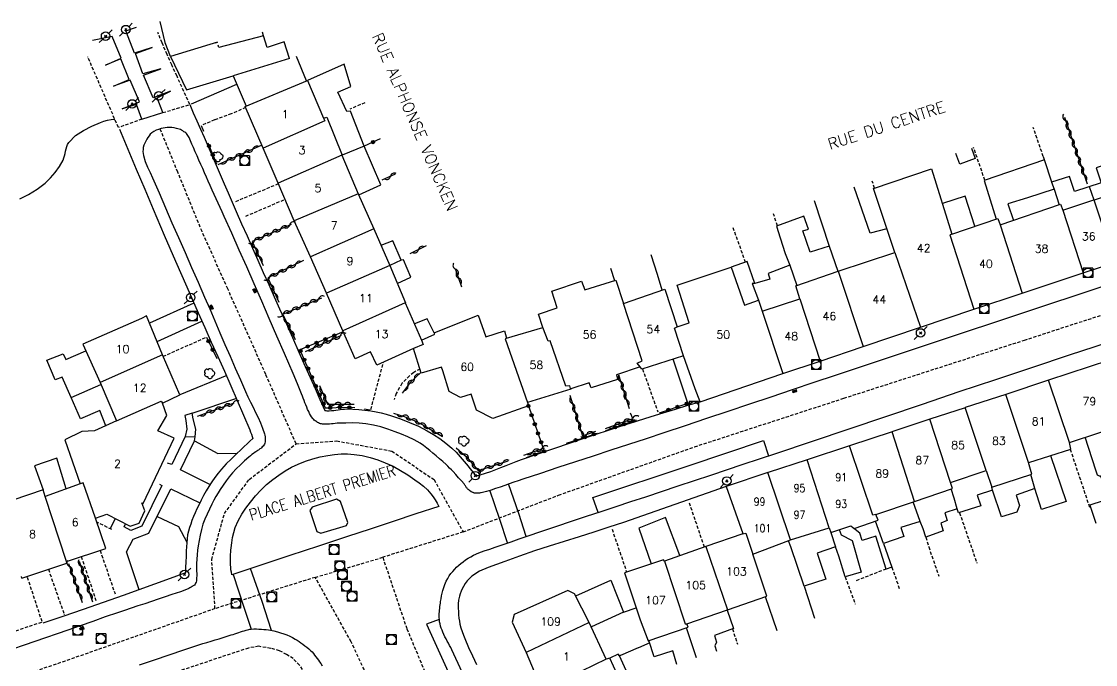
# Model space of a CAD drawing. Header units: millimetres. Extents: x 254999 to 256000, y 142999 to 144000.
# Drawn here: x 255585.3 to 255753, y 143070.6 to 143171 of the extents above; entities that cross this region are included whole.
import ezdxf
from ezdxf.enums import TextEntityAlignment as Align

# ---------------------------------------------------------------- set-up
doc = ezdxf.new("R2010")
doc.units = ezdxf.units.MM
doc.linetypes.add('DASHED', pattern=[0.75, 0.5, -0.25])
doc.layers.get('0').update_dxf_attribs({"linetype": 'CONTINUOUS'})
for name, color, linetype in [('W0001', 6, 'DASHED'), ('W0006', 2, 'CONTINUOUS'), ('W0008', 7, 'CONTINUOUS'), ('W0014', 7, 'CONTINUOUS'), ('W0017', 7, 'CONTINUOUS'), ('W0020', 2, 'CONTINUOUS'), ('W0021', 2, 'CONTINUOUS'), ('W0101', 7, 'CONTINUOUS'), ('W0104', 1, 'CONTINUOUS'), ('W0105', 7, 'CONTINUOUS'), ('W0112', 1, 'DASHED'), ('W0211', 2, 'CONTINUOUS'), ('W0300', 7, 'CONTINUOUS'), ('W0310', 3, 'CONTINUOUS'), ('W0323', 7, 'CONTINUOUS'), ('W0333', 7, 'CONTINUOUS'), ('W0401', 7, 'CONTINUOUS'), ('W0420', 7, 'CONTINUOUS'), ('W0473', 7, 'CONTINUOUS'), ('W0989', 7, 'CONTINUOUS'), ('W0991', 7, 'CONTINUOUS'), ('W1102', 7, 'CONTINUOUS')]:
    doc.layers.add(name, color=color, linetype=linetype)
doc.styles.get("Standard").update_dxf_attribs({"font": 'romans.shx', "width": 0.85})

# ---------------------------------------------------------------- blocks, each defined once
blk = doc.blocks.new('T420')
for p, q in [((0.75, 0.75), (-0.75, 0.75)), ((-0.75, 0.75), (-0.75, -0.75)), ((0.75, 0.75), (0.75, -0.75)), ((0.75, -0.75), (-0.75, -0.75))]:
    blk.add_line(p, q)
blk.add_ellipse((0, 0), major_axis=(-0.53, 0.53), ratio=1, start_param=3.926991, end_param=10.210176)
blk = doc.blocks.new('T473')
for p, q in [((-0.166667, 0.166667), (0.166667, -0.166667)), ((-0.166667, -0.166667), (0.166667, 0.166667)), ((0.500001, 0.500001), (1.000002, 1.000002)), ((-1.000002, -1.000002), (-0.500001, -0.500001))]:
    blk.add_line(p, q)
blk.add_ellipse((0, 0), major_axis=(0.471405, 0.471405), ratio=1, start_param=5.4977871438, end_param=11.780972451)
blk = doc.blocks.new('T401')
for p, q in [((-0.3, 0.3), (0, 0.3)), ((-0.3, -0.25), (-0.3, 0.3)), ((-0.3, 0.15), (0, 0.15)), ((-0.3, 0), (0, 0)), ((0, 0.3), (0, -0.25)), ((-0.3, -0.15), (0, -0.15)), ((-0.3, -0.25), (-0.3, -0.3)), ((-0.3, -0.3), (0, -0.3)), ((0, -0.3), (0, -0.25))]:
    blk.add_line(p, q)
blk = doc.blocks.new('T300')
for p, q in [((-0.8, 0.51), (-0.86, 0.34)), ((-0.86, 0.34), (-0.86, 0.17)), ((-0.86, 0.17), (-0.74, 0.06)), ((-0.69, 0.63), (-0.8, 0.51)), ((-0.8, -0.06), (-0.74, 0.06)), ((-0.74, 0.06), (-0.69, 0.11)), ((-0.57, 0.69), (-0.69, 0.63)), ((-0.46, 0.69), (-0.57, 0.69)), ((-0.29, 0.63), (-0.46, 0.69)), ((-0.29, 0.63), (-0.17, 0.74)), ((-0.23, 0.57), (-0.29, 0.63)), ((-0.17, 0.74), (-0.06, 0.8)), ((-0.06, 0.8), (0.06, 0.8)), ((0.06, 0.8), (0.23, 0.74)), ((0.23, 0.74), (0.34, 0.63)), ((0.34, 0.63), (0.4, 0.51)), ((0.46, 0.46), (0.34, 0.46)), ((0.4, 0.51), (0.4, 0.46)), ((0.57, 0.4), (0.46, 0.46)), ((0.57, 0.4), (0.69, 0.29)), ((0.69, 0.29), (0.74, 0.17)), ((0.74, 0.06), (0.69, -0.17)), ((0.74, 0.17), (0.74, 0.06)), ((-0.8, -0.17), (-0.8, -0.06)), ((-0.8, -0.23), (-0.8, -0.17)), ((-0.74, -0.34), (-0.8, -0.23)), ((-0.69, -0.4), (-0.74, -0.34)), ((-0.51, -0.46), (-0.69, -0.4)), ((-0.4, -0.46), (-0.51, -0.46)), ((-0.4, -0.46), (-0.34, -0.46)), ((-0.34, -0.46), (-0.34, -0.4)), ((-0.34, -0.51), (-0.34, -0.46)), ((-0.29, -0.63), (-0.34, -0.51)), ((-0.17, -0.74), (-0.29, -0.63)), ((-0.06, -0.8), (-0.17, -0.74)), ((0.06, -0.8), (-0.06, -0.8)), ((0.17, -0.74), (0.06, -0.8)), ((0.23, -0.69), (0.17, -0.74)), ((0.29, -0.46), (0.23, -0.46)), ((0.29, -0.63), (0.23, -0.69)), ((0.46, -0.4), (0.29, -0.46)), ((0.34, -0.51), (0.29, -0.63)), ((0.34, -0.51), (0.34, -0.46)), ((0.57, -0.34), (0.46, -0.4)), ((0.63, -0.29), (0.57, -0.34)), ((0.69, -0.17), (0.63, -0.29))]:
    blk.add_line(p, q)
blk = doc.blocks.new('t310o')
at = {"color": 0, "linetype": 'Continuous'}
for centre, start, end in [((-0.5, 0.38), 216.8699, 323.1304), ((0.5, -0.37), 36.8699, 143.1303)]:
    blk.add_arc(centre, 0.625, start, end, dxfattribs=at)
blk = doc.blocks.new('t323o')
at = {"color": 0, "linetype": 'Continuous'}
for radius in [0.25, 0.15]:
    blk.add_circle((0, 0), radius, dxfattribs=at)

msp = doc.modelspace()

# ---------------------------------------------------------------- linework, layer by layer
at = {"layer": 'W0001'}
for points in [[(255628.19, 143105.04), (255623.45, 143115.89), (255617.52, 143129.23), (255613.5, 143138.18), (255609.71, 143147.46), (255606.96, 143154.23)], [(255654.26, 143091.28), (255669.17, 143097.02), (255690.42, 143104.58), (255713.72, 143112.16), (255741.91, 143121.23), (255771.82, 143130.97), (255800.47, 143140.71), (255822.6, 143147.8), (255838.46, 143153.57)], [(255615.52, 143079.3), (255615.01, 143086.98), (255616.99, 143094.15), (255620.86, 143099.49), (255628.19, 143105.04)], [(255628.19, 143105.04), (255634.52, 143105.5), (255643.13, 143103.91), (255649.73, 143099.45), (255654.26, 143091.28)], [(255654.26, 143091.28), (255641.72, 143087.32)], [(255631.17, 143084.19), (255641.72, 143087.32)], [(255641.72, 143087.32), (255645.48, 143076.16), (255651.22, 143062.43), (255657.32, 143048.95), (255661.83, 143040.9)], [(255631.17, 143084.19), (255615.52, 143079.3)], [(255652, 143036.37), (255648.48, 143047.81), (255641.08, 143064.98), (255636.77, 143074.13), (255631.17, 143084.19)], [(255615.52, 143079.3), (255592.12, 143071.11), (255569.69, 143063.51), (255557.02, 143058.07), (255549.18, 143044.68), (255540.28, 143020.7), (255532.51, 143000)]]:
    msp.add_lwpolyline(points, dxfattribs=at)
at = {"layer": 'W0006'}
msp.add_lwpolyline([(255650.55, 143077.63), (255648.57, 143076.86), (255656.64, 143059.14), (255658.38, 143059.91)], dxfattribs=at)
at = {"layer": 'W0008'}
msp.add_lwpolyline([(255618.17, 143084.6), (255618.09, 143084.99), (255618.02, 143085.37), (255617.98, 143085.77), (255617.95, 143086.16), (255617.93, 143086.49), (255617.92, 143086.82), (255617.92, 143087.15), (255617.93, 143087.48), (255617.94, 143087.81), (255617.97, 143088.14), (255617.99, 143088.46), (255618.03, 143088.79), (255618.13, 143089.59), (255618.26, 143090.39), (255618.44, 143091.18), (255618.69, 143091.96), (255619.16, 143093.02), (255619.73, 143094.04), (255620.36, 143095.01), (255621.05, 143095.95), (255621.84, 143096.91), (255622.69, 143097.82), (255623.59, 143098.68), (255624.55, 143099.48), (255625.48, 143100.17), (255626.46, 143100.81), (255627.47, 143101.39), (255628.53, 143101.89), (255629.64, 143102.34), (255630.79, 143102.71), (255631.96, 143103.01), (255633.14, 143103.23), (255634.16, 143103.37), (255635.2, 143103.46), (255636.23, 143103.47), (255637.27, 143103.4), (255638.52, 143103.21), (255639.74, 143102.91), (255640.94, 143102.54), (255642.11, 143102.09), (255643.33, 143101.54), (255644.51, 143100.9), (255645.65, 143100.2), (255646.75, 143099.44), (255647.42, 143098.95), (255648.06, 143098.42), (255648.68, 143097.86), (255649.24, 143097.24), (255649.6, 143096.78), (255649.92, 143096.3), (255650.21, 143095.8), (255650.46, 143095.27)], dxfattribs=at)
at = {"layer": 'W0014'}
for points in [[(255611.57, 143158.03), (255612.13, 143156.75), (255612.7, 143155.47), (255613.26, 143154.2), (255613.82, 143152.92), (255614.45, 143151.47), (255615.08, 143150.02), (255615.7, 143148.57), (255616.32, 143147.12), (255616.95, 143145.67), (255617.57, 143144.22), (255618.2, 143142.77), (255618.83, 143141.32), (255619.67, 143139.42), (255620.52, 143137.52), (255621.36, 143135.62), (255622.21, 143133.72), (255623.06, 143131.82), (255623.91, 143129.92), (255624.76, 143128.02), (255625.61, 143126.12), (255626.61, 143123.88), (255627.62, 143121.63), (255628.62, 143119.38), (255629.62, 143117.13), (255630.38, 143115.41), (255631.14, 143113.69), (255631.9, 143111.97), (255632.65, 143110.25)], [(255757.46, 143130.73), (255751.03, 143128.59), (255744.59, 143126.45), (255738.16, 143124.31), (255731.73, 143122.17), (255726.88, 143120.56), (255722.04, 143118.95), (255717.2, 143117.34), (255712.36, 143115.72), (255709.01, 143114.6), (255705.67, 143113.48), (255702.32, 143112.35), (255698.98, 143111.23), (255695.63, 143110.1), (255692.29, 143108.98), (255688.94, 143107.86), (255685.59, 143106.74), (255682.84, 143105.83), (255680.09, 143104.93), (255677.34, 143104.03), (255674.59, 143103.13), (255671.84, 143102.23), (255669.08, 143101.33), (255666.33, 143100.42), (255663.59, 143099.51), (255662.88, 143099.27), (255662.17, 143099.03), (255661.47, 143098.78), (255660.77, 143098.54), (255660.06, 143098.29), (255659.35, 143098.05), (255658.64, 143097.82), (255657.93, 143097.6), (255657.72, 143097.54), (255657.51, 143097.48), (255657.3, 143097.42), (255657.08, 143097.38), (255656.96, 143097.37), (255656.84, 143097.36), (255656.73, 143097.36), (255656.61, 143097.36), (255656.47, 143097.35), (255656.32, 143097.34), (255656.18, 143097.34), (255656.03, 143097.35), (255655.96, 143097.37), (255655.89, 143097.4), (255655.83, 143097.43), (255655.76, 143097.46), (255655.68, 143097.49), (255655.6, 143097.53), (255655.52, 143097.57), (255655.45, 143097.61), (255655.32, 143097.7), (255655.2, 143097.8), (255655.08, 143097.9), (255654.97, 143098.01), (255654.89, 143098.1), (255654.82, 143098.19), (255654.75, 143098.29), (255654.69, 143098.39), (255654.62, 143098.49), (255654.55, 143098.59), (255654.49, 143098.68), (255654.41, 143098.78), (255654, 143099.27), (255653.57, 143099.75), (255653.13, 143100.23), (255652.7, 143100.7), (255652.43, 143100.98), (255652.16, 143101.26), (255651.89, 143101.53), (255651.61, 143101.8), (255651.11, 143102.26), (255650.59, 143102.72), (255650.07, 143103.16), (255649.55, 143103.6), (255649.07, 143103.99), (255648.59, 143104.39), (255648.09, 143104.77), (255647.58, 143105.12), (255646.63, 143105.65), (255645.65, 143106.13), (255644.66, 143106.55), (255643.65, 143106.94), (255642.53, 143107.34), (255641.4, 143107.69), (255640.25, 143107.98), (255639.08, 143108.19), (255638.04, 143108.29), (255637, 143108.32), (255635.95, 143108.29), (255634.91, 143108.26), (255634.6, 143108.25), (255634.3, 143108.22), (255633.99, 143108.19), (255633.69, 143108.15), (255633.38, 143108.12), (255633.07, 143108.1), (255632.76, 143108.09), (255632.45, 143108.1), (255632.3, 143108.12), (255632.15, 143108.14), (255632.01, 143108.18), (255631.86, 143108.23), (255631.71, 143108.3), (255631.55, 143108.37), (255631.41, 143108.46), (255631.27, 143108.56), (255631.14, 143108.65), (255631.02, 143108.76), (255630.9, 143108.87), (255630.8, 143108.99), (255630.61, 143109.25), (255630.44, 143109.52), (255630.29, 143109.8), (255630.15, 143110.08), (255629.99, 143110.42), (255629.84, 143110.76), (255629.7, 143111.11), (255629.57, 143111.46), (255629.44, 143111.81), (255629.31, 143112.16), (255629.18, 143112.5), (255629.04, 143112.85), (255628.38, 143114.43), (255627.71, 143116), (255627.03, 143117.57), (255626.35, 143119.15), (255625.17, 143121.87), (255624, 143124.6), (255622.81, 143127.32), (255621.63, 143130.04), (255620.47, 143132.68), (255619.31, 143135.31), (255618.14, 143137.93), (255616.97, 143140.56), (255616.66, 143141.25), (255616.35, 143141.93), (255616.03, 143142.62), (255615.72, 143143.31), (255615.41, 143143.99), (255615.1, 143144.68), (255614.78, 143145.37), (255614.47, 143146.05), (255614.18, 143146.71), (255613.89, 143147.37), (255613.6, 143148.03), (255613.31, 143148.69), (255613.02, 143149.35), (255612.73, 143150), (255612.43, 143150.66), (255612.14, 143151.32), (255611.92, 143151.83), (255611.71, 143152.36), (255611.48, 143152.88), (255611.17, 143153.36), (255611.07, 143153.48), (255610.95, 143153.59), (255610.82, 143153.69), (255610.68, 143153.78), (255610.5, 143153.9), (255610.31, 143154.02), (255610.12, 143154.11), (255609.91, 143154.2), (255609.53, 143154.31), (255609.15, 143154.39), (255608.76, 143154.44), (255608.37, 143154.46), (255608.05, 143154.45), (255607.72, 143154.41), (255607.41, 143154.35), (255607.1, 143154.27), (255606.72, 143154.15), (255606.35, 143154.02), (255605.98, 143153.84), (255605.65, 143153.62), (255605.42, 143153.4), (255605.22, 143153.16), (255605.04, 143152.9), (255604.88, 143152.63), (255604.7, 143152.33), (255604.55, 143152.01), (255604.42, 143151.68), (255604.33, 143151.34), (255604.28, 143151.02), (255604.27, 143150.69), (255604.29, 143150.37), (255604.34, 143150.05), (255604.6, 143149.14), (255604.97, 143148.27), (255605.39, 143147.43), (255605.78, 143146.58), (255606.78, 143144.24), (255607.78, 143141.91), (255608.8, 143139.58), (255609.82, 143137.25), (255610.84, 143134.92), (255611.86, 143132.6), (255612.88, 143130.27), (255613.89, 143127.94), (255614.69, 143126.1), (255615.49, 143124.25), (255616.29, 143122.4), (255617.08, 143120.56), (255617.88, 143118.71), (255618.68, 143116.87), (255619.49, 143115.03), (255620.3, 143113.19), (255620.67, 143112.37), (255621.06, 143111.56), (255621.47, 143110.76), (255621.87, 143109.95), (255622.26, 143109.14), (255622.62, 143108.31), (255622.95, 143107.47), (255623.24, 143106.61), (255623.3, 143106.38), (255623.35, 143106.15), (255623.38, 143105.92), (255623.38, 143105.68), (255623.37, 143105.51), (255623.34, 143105.33), (255623.3, 143105.16), (255623.23, 143105), (255623.14, 143104.84), (255623.03, 143104.69), (255622.9, 143104.56), (255622.77, 143104.43), (255622.66, 143104.33), (255622.54, 143104.24), (255622.42, 143104.15), (255622.29, 143104.06), (255622.17, 143103.98), (255622.04, 143103.89), (255621.92, 143103.81), (255621.79, 143103.72), (255621.54, 143103.54), (255621.3, 143103.35), (255621.05, 143103.17), (255620.81, 143102.97), (255620.14, 143102.38), (255619.48, 143101.78), (255618.84, 143101.15), (255618.23, 143100.49), (255617.72, 143099.88), (255617.24, 143099.25), (255616.78, 143098.6), (255616.35, 143097.93), (255616, 143097.37), (255615.66, 143096.8), (255615.35, 143096.22), (255615.05, 143095.63), (255614.66, 143094.86), (255614.28, 143094.08), (255613.94, 143093.29), (255613.64, 143092.48), (255613.39, 143091.65), (255613.19, 143090.8), (255613.03, 143089.94), (255612.89, 143089.09), (255612.79, 143088.41), (255612.73, 143087.73), (255612.68, 143087.05), (255612.64, 143086.37), (255612.63, 143086.12), (255612.63, 143085.86), (255612.64, 143085.61), (255612.65, 143085.36), (255612.65, 143085.1), (255612.66, 143084.85), (255612.66, 143084.6), (255612.66, 143084.35), (255612.65, 143084.17), (255612.65, 143083.99), (255612.64, 143083.8), (255612.61, 143083.62), (255612.56, 143083.45), (255612.49, 143083.29), (255612.4, 143083.13), (255612.3, 143082.98), (255612.22, 143082.91), (255612.13, 143082.85), (255612.03, 143082.8), (255611.94, 143082.75), (255611.82, 143082.68), (255611.7, 143082.6), (255611.57, 143082.53), (255611.45, 143082.46), (255610.79, 143082.19), (255610.12, 143081.95), (255609.45, 143081.72), (255608.77, 143081.49), (255607.72, 143081.13), (255606.66, 143080.77), (255605.6, 143080.42), (255604.54, 143080.07), (255603.48, 143079.72), (255602.42, 143079.37), (255601.37, 143079.02), (255600.31, 143078.66), (255598.37, 143078), (255596.43, 143077.32), (255594.49, 143076.64), (255592.55, 143075.95)], [(255600.63, 143154.18), (255601.92, 143151.05), (255603.23, 143147.93), (255604.54, 143144.81), (255605.86, 143141.69), (255607.61, 143137.63), (255609.37, 143133.58), (255611.14, 143129.54), (255612.91, 143125.49), (255613.91, 143123.21), (255614.93, 143120.93), (255615.96, 143118.66), (255616.98, 143116.38), (255618, 143114.1), (255619, 143111.82), (255619.98, 143109.52), (255620.94, 143107.21), (255621.07, 143106.88), (255621.2, 143106.54), (255621.32, 143106.2), (255621.44, 143105.86)], [(255654.13, 143069.38), (255652.5, 143072.87), (255652.33, 143073.22), (255652.15, 143073.56), (255651.97, 143073.9), (255651.79, 143074.24), (255651.61, 143074.58), (255651.43, 143074.92), (255651.27, 143075.27), (255651.11, 143075.62), (255650.98, 143075.94), (255650.85, 143076.26), (255650.74, 143076.59), (255650.66, 143076.92), (255650.6, 143077.25), (255650.56, 143077.59), (255650.55, 143077.92), (255650.54, 143078.26), (255650.55, 143078.53), (255650.56, 143078.8), (255650.58, 143079.08), (255650.61, 143079.35), (255650.64, 143079.62), (255650.68, 143079.89), (255650.72, 143080.16), (255650.76, 143080.43), (255650.83, 143080.86), (255650.9, 143081.28), (255650.99, 143081.71), (255651.11, 143082.12), (255651.26, 143082.61), (255651.43, 143083.09), (255651.63, 143083.57), (255651.87, 143084.02), (255652.1, 143084.41), (255652.37, 143084.77), (255652.65, 143085.12), (255652.95, 143085.46), (255653.26, 143085.77), (255653.59, 143086.07), (255653.92, 143086.35), (255654.27, 143086.62), (255654.66, 143086.9), (255655.05, 143087.17), (255655.46, 143087.42), (255655.88, 143087.65), (255656.71, 143088.01), (255657.56, 143088.31), (255658.42, 143088.59), (255659.28, 143088.88), (255660.52, 143089.32), (255661.77, 143089.76), (255663.01, 143090.2), (255664.26, 143090.63), (255666.57, 143091.42), (255668.88, 143092.19), (255671.2, 143092.96), (255673.51, 143093.72), (255675.83, 143094.48), (255678.15, 143095.24), (255680.46, 143096.01), (255682.78, 143096.77), (255687.86, 143098.47), (255692.94, 143100.16), (255698.02, 143101.85), (255703.11, 143103.55), (255708.84, 143105.47), (255714.56, 143107.4), (255720.29, 143109.33), (255726.02, 143111.26), (255731.74, 143113.19), (255737.47, 143115.11), (255743.21, 143117.03), (255748.94, 143118.93), (255752.98, 143120.26), (255757.02, 143121.58)], [(255656.2, 143100.06), (255656.26, 143100.06), (255656.32, 143100.06), (255656.38, 143100.07), (255656.45, 143100.08), (255656.57, 143100.1), (255656.7, 143100.12), (255656.82, 143100.15), (255656.95, 143100.18), (255657.77, 143100.44), (255658.58, 143100.72), (255659.38, 143101.02), (255660.17, 143101.34), (255660.97, 143101.66), (255661.76, 143101.98), (255662.56, 143102.29), (255663.36, 143102.58), (255668.41, 143104.33), (255673.47, 143106.02), (255678.54, 143107.67), (255683.63, 143109.29), (255685.53, 143109.89), (255687.44, 143110.48), (255689.35, 143111.06), (255691.26, 143111.62)], [(255632.65, 143110.26), (255632.83, 143110.24), (255633.01, 143110.22), (255633.19, 143110.22), (255633.37, 143110.22), (255633.71, 143110.23), (255634.06, 143110.27), (255634.4, 143110.31), (255634.74, 143110.36), (255635.08, 143110.41), (255635.42, 143110.45), (255635.76, 143110.48), (255636.1, 143110.5), (255637.05, 143110.48), (255638, 143110.42), (255638.94, 143110.32), (255639.88, 143110.18), (255640.68, 143110.04), (255641.48, 143109.86), (255642.27, 143109.66), (255643.06, 143109.42), (255644.49, 143108.93), (255645.9, 143108.39), (255647.28, 143107.78), (255648.63, 143107.09), (255649.65, 143106.5), (255650.64, 143105.85), (255651.59, 143105.14), (255652.49, 143104.39), (255653.18, 143103.73), (255653.82, 143103.02), (255654.43, 143102.3), (255655.04, 143101.57), (255655.34, 143101.2), (255655.63, 143100.82), (255655.92, 143100.44), (255656.2, 143100.06)], [(255621.44, 143105.86), (255620.98, 143105.44), (255620.53, 143105.02), (255620.07, 143104.6), (255619.62, 143104.17), (255618.84, 143103.42), (255618.04, 143102.67), (255617.27, 143101.9), (255616.53, 143101.1), (255616, 143100.45), (255615.49, 143099.78), (255615.01, 143099.09), (255614.55, 143098.38), (255614.13, 143097.68), (255613.73, 143096.95), (255613.35, 143096.22), (255612.99, 143095.48), (255612.7, 143094.88), (255612.43, 143094.29), (255612.17, 143093.68), (255611.93, 143093.07), (255611.73, 143092.52), (255611.54, 143091.96), (255611.37, 143091.4), (255611.24, 143090.83), (255611.15, 143090.21), (255611.1, 143089.58), (255611.07, 143088.96), (255611.04, 143088.33), (255611, 143087.47), (255610.96, 143086.61), (255610.94, 143085.74), (255610.93, 143084.88)], [(255695.35, 143098.4), (255691.35, 143096.96), (255687.35, 143095.55), (255683.34, 143094.16), (255679.33, 143092.78), (255677.01, 143092.01), (255674.69, 143091.26), (255672.37, 143090.53), (255670.04, 143089.81), (255667.71, 143089.07), (255665.39, 143088.31), (255663.09, 143087.51), (255660.8, 143086.66), (255659.49, 143086.18), (255658.16, 143085.71), (255656.85, 143085.14), (255655.64, 143084.38), (255655.25, 143084.03), (255654.91, 143083.63), (255654.61, 143083.21), (255654.33, 143082.77), (255654.13, 143082.4), (255653.95, 143082.03), (255653.8, 143081.64), (255653.68, 143081.24), (255653.57, 143080.64), (255653.52, 143080.03), (255653.51, 143079.42), (255653.53, 143078.81), (255653.55, 143078.33), (255653.61, 143077.84), (255653.68, 143077.36), (255653.78, 143076.88), (255653.93, 143076.31), (255654.12, 143075.74), (255654.33, 143075.18), (255654.55, 143074.63), (255655.12, 143073.26), (255655.72, 143071.91), (255656.34, 143070.57)], [(255650.46, 143095.27), (255646.9, 143094.1), (255643.33, 143092.92), (255639.77, 143091.74), (255636.21, 143090.57), (255631.7, 143089.08), (255627.19, 143087.58), (255622.68, 143086.09), (255618.17, 143084.6)], [(255610.93, 143084.88), (255608.5, 143083.99), (255606.07, 143083.11), (255603.63, 143082.24), (255601.18, 143081.37), (255598.05, 143080.27), (255594.91, 143079.18), (255591.77, 143078.1), (255588.62, 143077.03)], [(255592.55, 143075.95), (255577.03, 143070.64), (255554.83, 143063.13)], [(255603.75, 143070.51), (255606.06, 143071.3), (255608.37, 143072.09), (255610.68, 143072.88), (255613, 143073.64), (255613.63, 143073.84), (255614.27, 143074.04), (255614.9, 143074.23), (255615.53, 143074.42), (255616.17, 143074.61), (255616.8, 143074.8), (255617.43, 143075), (255618.06, 143075.19), (255618.35, 143075.29), (255618.64, 143075.38), (255618.93, 143075.48), (255619.22, 143075.58), (255619.51, 143075.68), (255619.8, 143075.77), (255620.09, 143075.86), (255620.38, 143075.94), (255620.58, 143075.99), (255620.78, 143076.04), (255620.98, 143076.08), (255621.19, 143076.11), (255621.59, 143076.13), (255621.99, 143076.13), (255622.39, 143076.11), (255622.8, 143076.09), (255623.15, 143076.07), (255623.5, 143076.04), (255623.86, 143075.99), (255624.21, 143075.93), (255624.73, 143075.82), (255625.26, 143075.69), (255625.77, 143075.54), (255626.28, 143075.37), (255626.74, 143075.19), (255627.19, 143075), (255627.63, 143074.78), (255628.06, 143074.55), (255628.36, 143074.37), (255628.66, 143074.17), (255628.94, 143073.97), (255629.23, 143073.76), (255629.54, 143073.52), (255629.85, 143073.29), (255630.15, 143073.04), (255630.44, 143072.78), (255630.67, 143072.54), (255630.88, 143072.29), (255631.08, 143072.04), (255631.28, 143071.78), (255631.48, 143071.53), (255631.67, 143071.28), (255631.86, 143071.02), (255632.04, 143070.75), (255632.25, 143070.38)]]:
    msp.add_lwpolyline(points, dxfattribs=at)
at = {"layer": 'W0017'}
for points in [[(255611.83, 143158.13), (255618.92, 143161.22)], [(255612.24, 143127.02), (255605.29, 143123.86)], [(255606.47, 143121.01), (255613.48, 143124.18)], [(255689.47, 143111.08), (255687.08, 143118.28)], [(255617.38, 143115.69), (255610.04, 143112.7)], [(255611.94, 143109.84), (255618.93, 143112.18)], [(255610.85, 143106.18), (255608.79, 143101.81)], [(255614.73, 143098.67), (255610.13, 143100.98), (255612.34, 143105.53), (255612.42, 143106.11)], [(255608.79, 143101.81), (255608.11, 143102)], [(255606.86, 143098.76), (255607.21, 143098.54), (255604.11, 143092.2), (255602.39, 143091.5), (255601.33, 143092.07), (255601.57, 143092.54)], [(255603.68, 143082.26), (255601.68, 143088.2), (255602.72, 143090.15), (255605.21, 143091.1), (255608.6, 143097.99), (255613.16, 143095.83)]]:
    msp.add_lwpolyline(points, dxfattribs=at)
at = {"layer": 'W0020'}
for points in [[(255661.22, 143089.57), (255659.99, 143093.24), (255658.45, 143097.78)], [(255664.13, 143090.59), (255662.95, 143094.18), (255661.36, 143098.77)], [(255624.36, 143075.91), (255622.88, 143080.4), (255621.07, 143085.56)], [(255618.35, 143084.66), (255620.03, 143079.52), (255621.17, 143076.11)]]:
    msp.add_lwpolyline(points, dxfattribs=at)
at = {"layer": 'W0021'}
msp.add_lwpolyline([(255675.35, 143094.31), (255674.52, 143096.68), (255689.57, 143101.64), (255701.15, 143105.58), (255701.95, 143103.17)], dxfattribs=at)
at = {"layer": 'W0101'}
for points in [[(255615.64, 143167.69), (255615.91, 143167.77), (255608.59, 143165.54), (255608.59, 143165.53), (255607.74, 143167.69), (255607.74, 143167.7), (255606.96, 143171)], [(255623.07, 143168.77), (255623.07, 143168.77), (255616.14, 143166.94), (255616.04, 143167.32)], [(255627.18, 143165.21), (255626.32, 143167.82), (255623.67, 143166.96), (255623.07, 143168.77)], [(255623.02, 143151.23), (255620.24, 143157.72), (255629.95, 143161.8)], [(255629.95, 143161.8), (255632.46, 143155.88)], [(255632.46, 143155.88), (255632.96, 143156.08), (255635.38, 143150.12)], [(255625.37, 143145.73), (255623.02, 143151.23)], [(255635.33, 143150.11), (255637.89, 143144.08)], [(255721.69, 143134.93), (255721.68, 143134.93), (255718.37, 143144.93), (255727.41, 143147.97), (255730.6, 143137.8)], [(255627.9, 143139.85), (255625.37, 143145.73)], [(255752.78, 143143.15), (255752.84, 143143.17), (255757.44, 143144.69), (255757.43, 143144.69)], [(255637.89, 143144.08), (255640.3, 143138.6)], [(255747.94, 143141.52), (255747.94, 143141.51), (255752.78, 143143.15)], [(255738.11, 143139.22), (255747.58, 143142.45), (255747.94, 143141.52)], [(255630.42, 143134.22), (255628.91, 143137.56), (255627.9, 143139.85)], [(255730.6, 143137.8), (255737.79, 143140.22), (255738.11, 143139.22)], [(255640.3, 143138.6), (255642.81, 143132.9)], [(255632.91, 143128.57), (255630.42, 143134.22)], [(255712.84, 143132.02), (255721.69, 143134.93)], [(255642.81, 143132.9), (255645.25, 143127.06), (255645.24, 143127.06)], [(255687.68, 143123.31), (255689.59, 143123.93), (255689.58, 143123.93), (255687.71, 143129.81), (255696.15, 143132.61), (255698.21, 143126.71), (255700.37, 143127.46)], [(255751.1, 143131.73), (255751.09, 143131.73), (255756.02, 143133.35)], [(255706.86, 143127.71), (255706.2, 143129.74), (255712.84, 143132.02)], [(255741.55, 143128.57), (255741.56, 143128.58), (255751.1, 143131.73), (255751.1, 143131.73)], [(255666.71, 143123.22), (255666.05, 143125.28), (255668.96, 143126.28), (255668.1, 143128.9), (255672.77, 143130.43), (255673.26, 143129.09), (255678.12, 143130.62), (255679.32, 143126.95)], [(255679.32, 143126.95), (255685.76, 143129.19), (255687.68, 143123.31), (255687.68, 143123.31)], [(255635.47, 143122.69), (255635.47, 143122.69), (255632.91, 143128.57)], [(255700.37, 143127.46), (255700.98, 143125.75)], [(255700.98, 143125.75), (255706.85, 143127.7), (255706.86, 143127.71)], [(255734, 143126.08), (255734.01, 143126.08), (255734.01, 143126.08), (255741.55, 143128.57), (255741.55, 143128.57)], [(255645.24, 143127.06), (255647.76, 143121.24)], [(255725.68, 143123.26), (255725.69, 143123.27), (255734, 143126.08)], [(255607.33, 143118.92), (255604.8, 143125.05), (255604.06, 143124.64), (255594.89, 143120.61), (255597.58, 143114.64), (255597.58, 143114.64)], [(255647.76, 143121.24), (255647.77, 143121.24), (255649.84, 143122.18), (255649.74, 143122.38), (255656.63, 143125.12), (255657.8, 143121.73), (255660.73, 143122.68)], [(255646.52, 143119.91), (255640.8, 143117.31), (255639.83, 143119.39), (255637.41, 143118.33), (255635.47, 143122.69)], [(255661.05, 143121.56), (255666.72, 143123.23), (255666.71, 143123.22)], [(255716.76, 143120.24), (255725.68, 143123.26), (255725.68, 143123.26)], [(255651.08, 143116.46), (255650.87, 143117.04), (255647.73, 143116.08), (255646.52, 143119.91)], [(255710.02, 143117.96), (255710.02, 143117.96), (255716.76, 143120.24)], [(255607.33, 143111.4), (255610.04, 143112.7), (255607.33, 143118.92)], [(255688.69, 143118.8), (255682.15, 143116.69), (255681.91, 143117.08)], [(255691.26, 143111.62), (255690.53, 143113.63), (255688.69, 143118.8)], [(255704.21, 143116), (255710.02, 143117.96), (255710.02, 143117.96)], [(255755.23, 143118.11), (255755.23, 143118.11), (255745.69, 143114.97), (255745.69, 143114.97)], [(255664.34, 143111.49), (255664.46, 143110.96), (255658.92, 143109.01), (255656.34, 143110.31), (255655.54, 143112.81), (255653.88, 143112.27), (255652.11, 143113.19), (255651.08, 143116.46)], [(255681.91, 143117.08), (255678.2, 143115.83), (255678.4, 143115.07), (255674.25, 143113.77), (255673.95, 143114.59), (255673.96, 143114.59), (255671.08, 143113.61)], [(255691.26, 143111.62), (255704.21, 143116), (255704.21, 143116), (255704.21, 143116)], [(255597.58, 143114.64), (255600.12, 143108.65)], [(255745.69, 143114.97), (255745.69, 143114.97), (255739.01, 143112.77)], [(255671.08, 143113.61), (255671.08, 143113.6), (255664.34, 143111.49)], [(255739.01, 143112.77), (255739.01, 143112.77), (255732.68, 143110.69), (255732.68, 143110.69)], [(255596.84, 143093.44), (255596.84, 143093.44), (255598.65, 143094.07), (255602.3, 143092.16), (255603.7, 143092.64), (255604.56, 143094.6), (255604.12, 143095.84), (255604.12, 143095.84), (255604.33, 143095.72), (255609.16, 143105.92), (255606.61, 143107.08), (255608.02, 143109.48), (255607.33, 143111.4)], [(255732.68, 143110.69), (255732.68, 143110.68), (255727.16, 143108.87)], [(255600.12, 143108.65), (255596.73, 143107.07), (255594.75, 143106.95), (255592.05, 143105.65), (255594.46, 143098.77), (255594.46, 143098.77)], [(255727.16, 143108.87), (255727.16, 143108.87), (255727.16, 143108.87), (255721.39, 143106.97), (255721.39, 143106.98), (255721.27, 143106.93)], [(255748.94, 143105.26), (255758.44, 143108.36)], [(255721.27, 143106.93), (255714.62, 143104.74), (255714.62, 143104.74)], [(255714.62, 143104.74), (255714.63, 143104.74), (255707.99, 143102.56), (255707.99, 143102.56)], [(255742.58, 143102.13), (255742.59, 143102.13), (255749.17, 143104.22), (255748.94, 143105.26)], [(255707.99, 143102.56), (255707.98, 143102.56), (255701.92, 143100.56), (255701.92, 143100.56), (255701.87, 143100.54)], [(255730.38, 143099), (255735.97, 143100.87)], [(255735.97, 143100.87), (255736.85, 143098.27)], [(255736.85, 143098.27), (255743.1, 143100.31), (255742.58, 143102.13)], [(255701.87, 143100.54), (255695.35, 143098.4)], [(255724.77, 143096.06), (255730.68, 143098.05), (255730.38, 143099)], [(255589.01, 143096.82), (255588.7, 143097.86), (255581.46, 143095.41), (255582.21, 143093.88)], [(255594.46, 143098.77), (255589.01, 143096.82)], [(255695.35, 143098.4), (255697.94, 143091.02), (255697.94, 143091.01)], [(255718.73, 143094.03), (255724.77, 143096.06)], [(255715.33, 143091.81), (255719.08, 143093.12), (255718.74, 143094.03), (255718.73, 143094.03)], [(255592.32, 143086.67), (255592.32, 143086.67), (255598.48, 143088.69), (255596.84, 143093.44)], [(255711.41, 143091.91), (255711.69, 143091.21), (255714.83, 143092.23), (255715.33, 143091.81)], [(255697.94, 143091.01), (255692.18, 143089.02), (255692.19, 143089.02)], [(255705.41, 143090.03), (255711.41, 143091.91)], [(255692.19, 143089.02), (255685.7, 143086.72)], [(255699.51, 143087.81), (255705.15, 143089.95), (255705.41, 143090.03)], [(255695.54, 143079.11), (255701.7, 143081.24), (255699.51, 143087.81)], [(255585.26, 143084.3), (255585.23, 143084.29), (255585.35, 143084.04), (255592.41, 143086.43), (255592.32, 143086.67)], [(255685.7, 143086.72), (255685.57, 143086.95), (255679.45, 143084.92), (255681.9, 143077.57), (255683.14, 143074.27)], [(255673.97, 143077.14), (255671.68, 143081.64), (255670.6, 143082.12), (255662.24, 143078.41), (255661.93, 143077.17), (255664.13, 143072.46), (255664.13, 143072.46)], [(255689.2, 143076.91), (255695.54, 143079.11)], [(255676.6, 143071.39), (255676.61, 143071.39), (255673.97, 143077.14)], [(255683.14, 143074.27), (255689.4, 143076.39), (255689.19, 143076.91), (255689.2, 143076.91)], [(255664.13, 143072.46), (255666.63, 143066.52)], [(255681.74, 143067.18), (255678.91, 143067.81), (255677.16, 143071.59)]]:
    msp.add_lwpolyline(points, dxfattribs=at)
at = {"layer": 'W0104'}
for points in [[(255608.59, 143165.54), (255611.05, 143160.33), (255618.37, 143162.5)], [(255627.18, 143165.21), (255618.37, 143162.5), (255620.39, 143157.78)], [(255629.82, 143161.74), (255629.82, 143161.75), (255628.26, 143165.54)], [(255635.69, 143164.33), (255629.95, 143161.8)], [(255638.84, 143151.54), (255636.66, 143156.97), (255636.12, 143156.92), (255634.71, 143159.95), (255636.73, 143160.83), (255635.69, 143164.33)], [(255638.84, 143151.54), (255635.38, 143150.12)], [(255637.96, 143143.94), (255637.97, 143143.94), (255641.42, 143145.51), (255638.84, 143151.54)], [(255733.64, 143151.21), (255734.23, 143149.61), (255731.81, 143148.72), (255731.19, 143150.39)], [(255635.38, 143150.12), (255635.33, 143150.11)], [(255746.17, 143145.92), (255746.19, 143145.92), (255745.06, 143149.39), (255735.61, 143146.17), (255737.51, 143140.13), (255737.51, 143140.12)], [(255759.65, 143150.35), (255755.98, 143149.17), (255756.01, 143149.06), (255753.14, 143148.16), (255753.91, 143145.82), (255749.75, 143144.47), (255748.96, 143146.81), (255746.17, 143145.92)], [(255746.17, 143145.92), (255746.56, 143144.83), (255742.4, 143143.48), (255739.33, 143142.54), (255740.22, 143139.94), (255740.22, 143139.94)], [(255720.45, 143138.64), (255720.45, 143138.64), (255717.82, 143137.94), (255715.31, 143145.12)], [(255746.56, 143144.83), (255747.33, 143142.37), (255747.33, 143142.37)], [(255752.04, 143145.22), (255752.74, 143143.13), (255752.73, 143143.13)], [(255709.1, 143143.05), (255711.42, 143135.89)], [(255734.19, 143139.01), (255734.19, 143139.01), (255732.68, 143143.73), (255729.11, 143142.57), (255729.1, 143142.57)], [(255711.42, 143135.89), (255708.48, 143134.98), (255707.33, 143138.3), (255708.18, 143138.59), (255707.47, 143140.57), (255703.19, 143139.04), (255703.8, 143137.23), (255703.8, 143137.23), (255704.54, 143134.79), (255705.3, 143132.94), (255701.9, 143131.64), (255702.18, 143130.77), (255699.83, 143130.08)], [(255644.61, 143133.7), (255643.27, 143136.73), (255641.43, 143136.02), (255641.43, 143136.02)], [(255711.42, 143135.89), (255712.78, 143132), (255712.78, 143132)], [(255685.37, 143129.06), (255685.37, 143129.06), (255684.63, 143131.5), (255683.61, 143134.58)], [(255644.61, 143133.7), (255642.8, 143132.91), (255642.8, 143132.91)], [(255643.98, 143130.09), (255643.98, 143130.09), (255646.12, 143131.06), (255644.97, 143133.78), (255644.61, 143133.7)], [(255677.29, 143132.47), (255677.93, 143130.56), (255677.93, 143130.56)], [(255699.83, 143130.08), (255698.6, 143133.5), (255696.15, 143132.61)], [(255705.3, 143132.94), (255706.36, 143129.79), (255706.36, 143129.79)], [(255699.83, 143130.08), (255699.43, 143130.08), (255700.37, 143127.46)], [(255649.74, 143122.38), (255649.74, 143122.38), (255648.64, 143124.58), (255646.66, 143123.78), (255646.67, 143123.77)], [(255660.73, 143122.68), (255661.05, 143121.55), (255661.05, 143121.56)], [(255593.04, 143112.26), (255591.67, 143115.45), (255591.66, 143115.45), (255590.58, 143115.01), (255589.24, 143118.11), (255591.83, 143119.09), (255592.23, 143118.23), (255595.36, 143119.55)], [(255593.04, 143112.26), (255597.72, 143114.31), (255597.72, 143114.31)], [(255598.49, 143107.82), (255598.48, 143107.83), (255597.52, 143110.25), (255594.53, 143108.95), (255593.04, 143112.26)], [(255759.35, 143105.41), (255755.87, 143104.24), (255756.25, 143102.85), (255755.86, 143101.97), (255756.43, 143100.38), (255753.99, 143099.58), (255753.78, 143100), (255753.63, 143099.99), (255753.32, 143100.13), (255753.06, 143100.95), (255753.08, 143100.95), (255751.4, 143106.06), (255751.39, 143106.06)], [(255592.29, 143098), (255590.8, 143102.79), (255587.35, 143101.62)], [(255746.01, 143103.22), (255748.45, 143096.03), (255744.59, 143094.76), (255743.56, 143098.06)], [(255587.35, 143101.62), (255588.7, 143097.86)], [(255743.56, 143098.06), (255742.92, 143100.25), (255742.92, 143100.25)], [(255731.4, 143094.9), (255730.96, 143096.56), (255730.48, 143097.99), (255730.49, 143097.99)], [(255736.94, 143097.78), (255734.56, 143097.02), (255735.1, 143095.36), (255731.62, 143094.24), (255731.4, 143094.9)], [(255736.94, 143097.78), (255736.85, 143098.27)], [(255743.56, 143098.06), (255740.63, 143097.03), (255741.16, 143095.4), (255740.73, 143094.37), (255738.33, 143093.65), (255736.94, 143097.78)], [(255725.63, 143092.91), (255724.54, 143095.99), (255724.54, 143095.98)], [(255757.02, 143093.98), (255756.13, 143096.76), (255752.14, 143095.47), (255753.05, 143092.65)], [(255731.4, 143094.9), (255729.48, 143094.27), (255729.85, 143093.05), (255728.86, 143092.65), (255729.23, 143091.43), (255726.54, 143090.48), (255726.55, 143090.48), (255726.11, 143091.75), (255726.11, 143091.76), (255725.63, 143092.91)], [(255688.12, 143087.58), (255688.12, 143087.58), (255685.88, 143093.52), (255681.71, 143091.89), (255683.65, 143086.32), (255683.65, 143086.31)], [(255719.92, 143089.47), (255718.66, 143092.98), (255718.65, 143092.97)], [(255725.63, 143092.91), (255722.6, 143091.96), (255723.07, 143090.56), (255719.92, 143089.47)], [(255713.01, 143091.64), (255713.01, 143091.64), (255713.3, 143090.82), (255715.01, 143089.96), (255716.45, 143085), (255713.93, 143084.29), (255712.93, 143087.5), (255712.41, 143088.96), (255709.56, 143087.97), (255710.93, 143083.9), (255707.5, 143082.81)], [(255711.69, 143091.21), (255711.69, 143091.21), (255712.41, 143088.96)], [(255719.92, 143089.47), (255721.22, 143085.77), (255720.31, 143085.49), (255718.73, 143090.62), (255716.57, 143089.96), (255716.23, 143091.07), (255715.25, 143091.88), (255715.33, 143091.81)], [(255707.5, 143082.81), (255705.42, 143088.95), (255705.06, 143089.91), (255705.07, 143089.91)], [(255671.85, 143081.31), (255677.32, 143083.77), (255679.32, 143078.74)], [(255707.5, 143082.81), (255709.14, 143077.83)], [(255703.3, 143075.86), (255701.49, 143081.17), (255701.5, 143081.17)], [(255679.32, 143078.74), (255681.28, 143079.42), (255681.28, 143079.43)], [(255695.48, 143079.08), (255695.48, 143079.08), (255696.51, 143076.22), (255693.5, 143075.11), (255693.84, 143074.09), (255693.59, 143073.5), (255693.85, 143072.67)], [(255679.32, 143078.74), (255674.29, 143076.44), (255674.3, 143076.43)], [(255690.72, 143071.61), (255689.16, 143076.31), (255689.16, 143076.31)], [(255683.41, 143073.95), (255681.63, 143073.18), (255681.62, 143073.19), (255678.86, 143072.01), (255678.63, 143071.98)], [(255687.65, 143070.58), (255687, 143072.74), (255684.12, 143071.78), (255683.29, 143074.32), (255683.14, 143074.27)], [(255678.63, 143071.98), (255678.5, 143072.19), (255677.16, 143071.59)], [(255677.16, 143071.59), (255676.6, 143071.39)], [(255678.63, 143071.98), (255680.71, 143067.41), (255680.71, 143067.41)]]:
    msp.add_lwpolyline(points, dxfattribs=at)
msp.add_lwpolyline([(255632.06, 143091.1), (255636.08, 143092.28), (255636.29, 143092.77), (255635.1, 143096.03), (255634.5, 143096.38), (255630.67, 143095.16), (255630.33, 143094.62), (255631.45, 143091.35)], close=True, dxfattribs=at)
at = {"layer": 'W0105'}
for points in [[(255604.11, 143155.73), (255607.38, 143156.76), (255606.51, 143159.08), (255608.56, 143160.12), (255605.85, 143159.1), (255604.34, 143162.61), (255607.04, 143163.62), (255604.25, 143162.83), (255603.1, 143165.99), (255605.69, 143166.93), (255602.93, 143166.04), (255601.61, 143169.55), (255603.24, 143170.1)], [(255604.11, 143155.73), (255603.24, 143158.06), (255601.05, 143157.38), (255603.74, 143158.44), (255602.3, 143161.84), (255599.69, 143160.88), (255602.11, 143161.92), (255600.82, 143165.15), (255598.41, 143164.17), (255600.88, 143165.29), (255599.46, 143168.64), (255596.39, 143168.02)], [(255599.17, 143091.78), (255600, 143093.36)]]:
    msp.add_lwpolyline(points, dxfattribs=at)
msp.add_lwpolyline([(255610.85, 143106.18), (255612.42, 143106.11), (255612.55, 143107.33), (255612.1, 143108.94), (255611.94, 143109.84), (255610.83, 143109.47), (255610.98, 143108.68), (255611.1, 143107.33)], close=True, dxfattribs=at)
at = {"layer": 'W0112'}
for points in [[(255607.38, 143156.76), (255611.57, 143158.03), (255609.59, 143162.46), (255608.77, 143164.21), (255608.06, 143165.83), (255607.26, 143167.65), (255607.27, 143167.65), (255606.58, 143169.26), (255606.6, 143169.25), (255606.58, 143169.26), (255606.58, 143169.26)], [(255604.11, 143155.73), (255600.44, 143154.44), (255595.65, 143165.47)], [(255638.91, 143158.31), (255636.6, 143157.3)], [(255620.31, 143157.56), (255618.07, 143156.57), (255615.45, 143155.63), (255613.43, 143154.77)], [(255745.06, 143149.39), (255744.86, 143149.92), (255744.86, 143149.91), (255743.31, 143154.43)], [(255735.75, 143146.21), (255733.97, 143151.32)], [(255718.52, 143144.98), (255718.17, 143146.07)], [(255625.41, 143145.63), (255618.73, 143142.86)], [(255620.32, 143140.59), (255626.45, 143143.23)], [(255703.36, 143139.1), (255702.74, 143140.94)], [(255696.4, 143138.83), (255698.33, 143133.4)], [(255607.42, 143118.71), (255614.22, 143121.71)], [(255639.86, 143110.42), (255641.83, 143117.78)], [(255647.53, 143116.72), (255646.56, 143116.2), (255645.88, 143115.66), (255644.72, 143114.47), (255643.81, 143112.89), (255643.5, 143111.95)], [(255682.28, 143116.73), (255684.66, 143110.05)], [(255749.08, 143104.19), (255752.07, 143095.16)], [(255689.56, 143095.84), (255691.91, 143088.93)], [(255731.78, 143094.29), (255734.51, 143086.39)], [(255599.41, 143091.67), (255597.06, 143092.8)], [(255677.52, 143091.7), (255679.8, 143085.03)], [(255726.54, 143090.48), (255726.97, 143088.95), (255728.55, 143084.38)], [(255596.98, 143080.5), (255594.67, 143087.44)], [(255597.58, 143088.39), (255599.91, 143081.62)], [(255721.22, 143085.77), (255722.43, 143082.31)], [(255588.53, 143077.27), (255586.19, 143084.32)], [(255589.5, 143085.45), (255591.99, 143078.36)], [(255713.93, 143084.29), (255715.5, 143080.02), (255715.51, 143079.98)], [(255720.31, 143085.49), (255715.61, 143083.64)], [(255583.73, 143075.62), (255588.57, 143077.25)], [(255696.31, 143076.14), (255697.11, 143073.77)], [(255631.43, 143065.33), (255629.63, 143069.18), (255628.72, 143070.46), (255627.71, 143071.5), (255626.71, 143072.14), (255625.59, 143072.73), (255624.23, 143073.1), (255622.36, 143073.42), (255620.74, 143073.15), (255603.46, 143067.41)]]:
    msp.add_lwpolyline(points, dxfattribs=at)
at = {"layer": 'W0211'}
msp.add_lwpolyline([(255585.02, 143143.3), (255586.41, 143144), (255587.76, 143144.81), (255589.01, 143145.77), (255589.83, 143146.56), (255590.57, 143147.44), (255591.22, 143148.37), (255591.8, 143149.36), (255591.94, 143149.69), (255592.04, 143150.04), (255592.12, 143150.39), (255592.19, 143150.74), (255592.26, 143151.1), (255592.37, 143151.46), (255592.51, 143151.8), (255592.71, 143152.11), (255593.76, 143153.18), (255595, 143154), (255596.31, 143154.65), (255597.63, 143155.22), (255598.17, 143155.42), (255598.73, 143155.57), (255599.3, 143155.68), (255599.88, 143155.73)], dxfattribs=at)
at = {"layer": 'W0310'}
for points in [[(255748.16, 143156.04), (255751.73, 143145.63)], [(255622.82, 143151.68), (255615.98, 143148.63)], [(255643.68, 143147.18), (255641.56, 143146.2)], [(255627.41, 143139.32), (255621.33, 143136.65), (255623.04, 143132.91)], [(255648.48, 143135.98), (255645.95, 143134.7)], [(255629.36, 143133.66), (255623.77, 143130.96), (255625.48, 143127.14)], [(255654.09, 143129.49), (255653.1, 143132.39)], [(255628.07, 143121.3), (255626.14, 143125.3), (255632.19, 143127.86)], [(255635.25, 143121.96), (255629.59, 143119.42)], [(255647.7, 143116.21), (255646, 143114.64), (255644.73, 143112.97)], [(255680.25, 143110.5), (255678.58, 143115.77)], [(255631.85, 143114.13), (255633.08, 143111.23), (255637.25, 143111.25)], [(255670.91, 143112.64), (255672.93, 143106.27), (255674.99, 143107)], [(255618.45, 143111.41), (255612.73, 143109.33)], [(255643.41, 143109.83), (255645.07, 143109.33), (255646.88, 143108.59), (255648.35, 143107.82), (255651.05, 143106.21)], [(255676.52, 143107.42), (255680.78, 143108.99), (255680.43, 143109.81)], [(255653.2, 143104.4), (255654.81, 143103.03), (255655.92, 143101.67), (255656.6, 143100.87), (255661.32, 143102.38)], [(255663.76, 143103.29), (255666.96, 143104.43)], [(255594.83, 143080.22), (255592.7, 143086.28)], [(255596.43, 143080.3), (255594.36, 143086.69)]]:
    msp.add_lwpolyline(points, dxfattribs=at)
at = {"layer": 'W0323'}
for points in [[(255613.37, 143154.76), (255613.73, 143153.85)], [(255641.32, 143152.68), (255638.84, 143151.54)], [(255614.38, 143152.04), (255615.75, 143148.79)], [(255635.54, 143122.53), (255628.79, 143119.74), (255632.74, 143110.65), (255633.69, 143110.68), (255635.15, 143110.77), (255637.36, 143110.71)], [(255614.22, 143121.71), (255615.8, 143118.38)], [(255664.46, 143110.96), (255666.95, 143103.89), (255664.1, 143102.88)], [(255684.91, 143109.86), (255689.26, 143111.33)], [(255638.86, 143110.5), (255639.72, 143110.36)], [(255676.58, 143107.13), (255681.36, 143108.8)], [(255670.41, 143105.14), (255672.92, 143105.94), (255675.25, 143106.71)]]:
    msp.add_lwpolyline(points, dxfattribs=at)
at = {"layer": 'W0333'}
for points in [[(255612.34, 143105.53), (255615.97, 143103.54), (255619.03, 143103.6)], [(255606.5, 143093.71), (255609.84, 143092.15), (255611.11, 143089.71)]]:
    msp.add_lwpolyline(points, dxfattribs=at)
at = {"layer": 'W1102'}
for points in [[(255622.92, 143169.31), (255622.92, 143169.31)], [(255623.07, 143168.77), (255622.92, 143169.31)], [(255632.46, 143155.88), (255632.67, 143155.47), (255623.02, 143151.23)], [(255635.33, 143150.11), (255625.37, 143145.73)], [(255637.89, 143144.08), (255627.9, 143139.85)], [(255752.78, 143143.15), (255756.02, 143133.35)], [(255747.94, 143141.52), (255751.1, 143131.73)], [(255738.11, 143139.22), (255741.55, 143128.57)], [(255640.3, 143138.6), (255630.42, 143134.22)], [(255730.6, 143137.8), (255730.27, 143137.67), (255734, 143126.08)], [(255721.69, 143134.93), (255725.68, 143123.26)], [(255642.81, 143132.9), (255632.91, 143128.57)], [(255712.84, 143132.02), (255716.76, 143120.24)], [(255706.86, 143127.71), (255710.02, 143117.96)], [(255645.24, 143127.06), (255635.47, 143122.69)], [(255681.91, 143117.08), (255681.45, 143117.65), (255682.21, 143117.98), (255679.32, 143126.95)], [(255700.98, 143125.75), (255704.21, 143116)], [(255671.08, 143113.61), (255671.06, 143113.67), (255670.91, 143114.11), (255670.29, 143114.03), (255667.84, 143121.12), (255667.54, 143121.05), (255666.71, 143123.22)], [(255688.69, 143118.8), (255687.29, 143123.08), (255687.68, 143123.31)], [(255647.76, 143121.24), (255648.04, 143120.57), (255646.52, 143119.91)], [(255661.05, 143121.56), (255660.83, 143121.46), (255664.34, 143111.49)], [(255607.33, 143118.92), (255597.58, 143114.64)], [(255748.94, 143105.26), (255745.69, 143114.97)], [(255742.58, 143102.13), (255739.01, 143112.77)], [(255600.12, 143108.65), (255607.09, 143111.72), (255607.33, 143111.4)], [(255735.97, 143100.87), (255732.68, 143110.69)], [(255730.38, 143099), (255727.16, 143108.87)], [(255724.77, 143096.06), (255721.27, 143106.93)], [(255718.73, 143094.03), (255718.24, 143093.9), (255714.62, 143104.74)], [(255711.41, 143091.91), (255707.99, 143102.56)], [(255596.84, 143093.44), (255594.93, 143098.95), (255594.46, 143098.77)], [(255705.41, 143090.03), (255701.87, 143100.54)], [(255592.32, 143086.67), (255589.01, 143096.82)], [(255697.94, 143091.01), (255698.4, 143091.11), (255699.51, 143087.81)], [(255692.19, 143089.02), (255695.54, 143079.11)], [(255685.7, 143086.72), (255688.95, 143076.91), (255689.2, 143076.91)], [(255673.97, 143077.14), (255664.13, 143072.46)], [(255676.6, 143071.39), (255668.88, 143067.66), (255666.63, 143066.52)]]:
    msp.add_lwpolyline(points, dxfattribs=at)

# ---------------------------------------------------------------- block references
at = {"layer": 'W0300'}
for p in [(255615.98, 143149.86), (255614.72, 143115.99), (255654.4, 143105.46)]:
    msp.add_blockref('T300', p, dxfattribs=at)
at = {"layer": 'W0310'}
for p, rotation in [((255748.32, 143155.56), 288.9003607248989), ((255748.81, 143154.14), 288.9003607248989), ((255749.3, 143152.72), 288.9003607248989), ((255620.08, 143150.46), 204.0695605609294), ((255621.45, 143151.07), 204.0695605609294), ((255749.78, 143151.3), 288.9003607248989), ((255617.35, 143149.24), 204.0695605609294), ((255618.72, 143149.85), 204.0695605609294), ((255750.27, 143149.89), 288.9003607248989), ((255750.75, 143148.47), 288.9003607248989), ((255751.24, 143147.05), 288.9003607248989), ((255642.92, 143146.83), 204.7990308733696), ((255625.81, 143138.62), 203.7889907306984), ((255627.18, 143139.23), 203.7889907306984), ((255623.07, 143137.41), 203.7889907306984), ((255624.44, 143138.02), 203.7889907306984), ((255621.69, 143136.8), 203.7889907306984), ((255621.79, 143135.64), 294.6114081569046), ((255647.29, 143135.38), 207.0459498285895), ((255622.42, 143134.28), 294.6114081569046), ((255626.76, 143132.4), 205.7182754288357), ((255628.11, 143133.06), 205.7182754288357), ((255653.12, 143132.33), 108.7713193977275), ((255624.06, 143131.1), 205.7182754288357), ((255624.25, 143129.88), 294.02228649478), ((255625.41, 143131.75), 205.7182754288357), ((255653.6, 143130.91), 108.7713193977275), ((255624.87, 143128.51), 294.02228649478), ((255630.33, 143127.08), 22.88358660287667), ((255631.71, 143127.66), 22.88358660287667), ((255626.19, 143125.33), 22.88358660287667), ((255627.57, 143125.91), 22.88358660287667), ((255628.95, 143126.49), 22.88358660287667), ((255626.76, 143124), 115.7925447148807), ((255627.42, 143122.65), 115.7925447148807), ((255635.07, 143121.88), 204.1557159907713), ((255632.33, 143120.65), 204.1557159907713), ((255633.7, 143121.26), 204.1557159907713), ((255630.96, 143120.04), 204.1557159907713), ((255646.66, 143115.25), 222.688397880429), ((255678.89, 143114.79), 107.6119503925784), ((255645.64, 143114.17), 232.7904621663299), ((255679.34, 143113.36), 107.6119503925784), ((255632.36, 143112.92), 292.9566556780013), ((255632.95, 143111.53), 292.9566556780013), ((255671.32, 143111.34), 287.6374925478424), ((255679.79, 143111.93), 107.6119503925784), ((255615.55, 143110.35), 199.9967682732769), ((255616.96, 143110.87), 199.9967682732769), ((255618.37, 143111.38), 199.9967682732769), ((255634.25, 143111.24), 0.178448185351206), ((255635.75, 143111.24), 0.178448185351206), ((255671.77, 143109.91), 287.6374925478424), ((255614.14, 143109.84), 199.9967682732769), ((255644.85, 143109.4), 343.2118118992048), ((255646.24, 143108.85), 337.8025930406873), ((255672.23, 143108.48), 287.6374925478424), ((255679.34, 143108.46), 20.18615197793482), ((255680.75, 143108.98), 20.18615197793482), ((255647.6, 143108.21), 332.2928889769403), ((255648.91, 143107.48), 329.1614662596201), ((255650.2, 143106.72), 329.1614662596201), ((255672.68, 143107.05), 287.6374925478424), ((255677.93, 143107.94), 20.18615197793482), ((255673.57, 143106.5), 19.52308057764598), ((255654.34, 143103.43), 319.6282285895497), ((255665.17, 143103.79), 19.65609252367864), ((255666.58, 143104.3), 19.65609252367864), ((255655.37, 143102.34), 309.1080989724663), ((255660.49, 143102.11), 17.71120498234752), ((255656.33, 143101.18), 310.2749110314917), ((255657.63, 143101.2), 17.71120498234752), ((255659.06, 143101.65), 17.71120498234752), ((255592.84, 143085.88), 109.3548985321999), ((255594.58, 143086), 107.922911744216), ((255595.04, 143084.58), 107.922911744216), ((255593.34, 143084.47), 109.3548985321999), ((255593.84, 143083.05), 109.3548985321999), ((255595.5, 143083.15), 107.922911744216), ((255594.34, 143081.64), 109.3548985321999), ((255595.96, 143081.72), 107.922911744216)]:
    msp.add_blockref('t310o', p, dxfattribs=dict(at, rotation=rotation))
at = {"layer": 'W0323'}
for p, rotation in [((255614.59, 143151.55), 292.8060721392005), ((255640.2, 143152.16), 204.7310838461117), ((255615.17, 143150.17), 292.8060721392005), ((255614.51, 143121.09), 295.4379296171749), ((255631.38, 143120.81), 202.4509474361718), ((255632.77, 143121.39), 202.4509474361718), ((255634.16, 143121.96), 202.4509474361718), ((255615.15, 143119.73), 295.4379296171749), ((255628.87, 143119.56), 293.4921168462623), ((255630, 143120.24), 202.4509474361718), ((255629.47, 143118.19), 293.4921168462623), ((255630.06, 143116.81), 293.4921168462623), ((255630.66, 143115.44), 293.4921168462623), ((255631.26, 143114.06), 293.4921168462623), ((255631.86, 143112.69), 293.4921168462623), ((255632.45, 143111.31), 293.4921168462623), ((255633.52, 143110.67), 2.058370356300061), ((255635.02, 143110.76), 3.375675166765458), ((255636.52, 143110.73), 358.6521127199167), ((255664.46, 143110.94), 289.4137521678949), ((255687.75, 143110.82), 18.63238353238837), ((255689.17, 143111.3), 18.63238353238837), ((255664.96, 143109.52), 289.4137521678949), ((255686.33, 143110.34), 18.63238353238837), ((255665.46, 143108.11), 289.4137521678949), ((255677.99, 143107.62), 19.25325116076509), ((255679.41, 143108.12), 19.25325116076509), ((255680.82, 143108.61), 19.25325116076509), ((255665.96, 143106.69), 289.4137521678949), ((255671.84, 143105.6), 17.78271827358758), ((255673.27, 143106.06), 18.22046968988462), ((255674.69, 143106.52), 18.22046968988462), ((255666.46, 143105.28), 289.4137521678949), ((255666.93, 143103.88), 199.5378073068543), ((255665.51, 143103.38), 199.5378073068543)]:
    msp.add_blockref('t323o', p, dxfattribs=dict(at, rotation=rotation))
at = {"layer": 'W0401'}
for p, rotation in [((255621.85, 143129), 23.6171722073473), ((255614.83, 143126.29), 203.4289645235348), ((255706.02, 143113.4), 108.5872663126772), ((255594.71, 143076.32), 109.46407135681)]:
    msp.add_blockref('T401', p, dxfattribs=dict(at, rotation=rotation))
at = {"layer": 'W0420'}
for p in [(255620.14, 143149.25), (255751.83, 143131.75), (255611.98, 143124.98), (255735.63, 143126.17), (255709.4, 143117.41), (255690.3, 143110.88), (255634.11, 143088.52), (255635.01, 143085.98), (255635.42, 143084.61), (255636.03, 143082.79), (255618.78, 143080.11), (255624.35, 143081.11), (255636.92, 143081.23), (255594.08, 143075.89), (255597.7, 143074.6), (255643.05, 143074.47)]:
    msp.add_blockref('T420', p, dxfattribs=at)
at = {"layer": 'W0473'}
for p in [(255598.44, 143168.7), (255601.61, 143169.73), (255606.73, 143159.4), (255602.6, 143158.12), (255611.72, 143127.89), (255725.71, 143122.36), (255656.17, 143100.07), (255695.45, 143099.24), (255610.75, 143084.63)]:
    msp.add_blockref('T473', p, dxfattribs=at)

# ---------------------------------------------------------------- texts
at = {"layer": 'W0989'}
for s, rotation, p in [('RUE ALPHONSE VONCKEN', 293.3424, (255640.81, 143169.09)), ('RUE DU CENTRE', 18.2727, (255711.31, 143151.77))]:
    msp.add_text(s, height=1.75, rotation=rotation, dxfattribs=at).set_placement(p, align=Align.MIDDLE_LEFT)
at = {"layer": 'W0989', "insert": (255620.68, 143094.7), "char_height": 1.75, "attachment_point": 1, "rotation": 17.4083}
msp.add_mtext('PLACE ALBERT PREMIER', dxfattribs=at)
at = {"layer": 'W0991'}
for s, p in [('1', (255626.48, 143156.51)), ('3', (255629.11, 143150.9)), ('5', (255631.6, 143144.98)), ('7', (255634.13, 143139.15)), ('36', (255751.96, 143137.44)), ('42', (255726.19, 143135.62)), ('38', (255744.59, 143135.51)), ('9', (255636.6, 143133.58)), ('40', (255735.9, 143133.15)), ('11', (255639.1, 143127.79)), ('44', (255719.26, 143127.58)), ('46', (255711.46, 143124.99)), ('13', (255641.53, 143122.19)), ('56', (255674.01, 143122.11)), ('54', (255683.97, 143122.94)), ('50', (255694.89, 143122.11)), ('48', (255705.51, 143121.86)), ('10', (255601.09, 143119.84)), ('60', (255654.9, 143117.06)), ('58', (255665.71, 143117.36)), ('12', (255603.76, 143113.78)), ('79', (255752.07, 143111.68)), ('81', (255744.13, 143108.55)), ('83', (255737.93, 143105.52)), ('85', (255731.56, 143104.85)), ('2', (255600.31, 143101.94)), ('87', (255725.98, 143102.47)), ('89', (255719.71, 143100.41)), ('6', (255593.69, 143092.81)), ('8', (255587.03, 143090.95)), ('103', (255696.96, 143085.11)), ('105', (255690.59, 143082.97)), ('107', (255684.3, 143080.61)), ('109', (255667.93, 143077.29)), ('1', (255670.4, 143071.83))]:
    msp.add_text(s, height=1.25, dxfattribs=at).set_placement(p, align=Align.MIDDLE_CENTER)
at = {"layer": 'W0991', "char_height": 1.25, "attachment_point": 1}
for s, insert in [('91\\P\\P93      ', (255712.4, 143100.44)), ('95\\P\\P97      ', (255705.88, 143098.76)), ('99\\P\\P101      ', (255699.65, 143096.64))]:
    msp.add_mtext(s, dxfattribs=dict(at, insert=insert))

doc.saveas('drawing.dxf')
